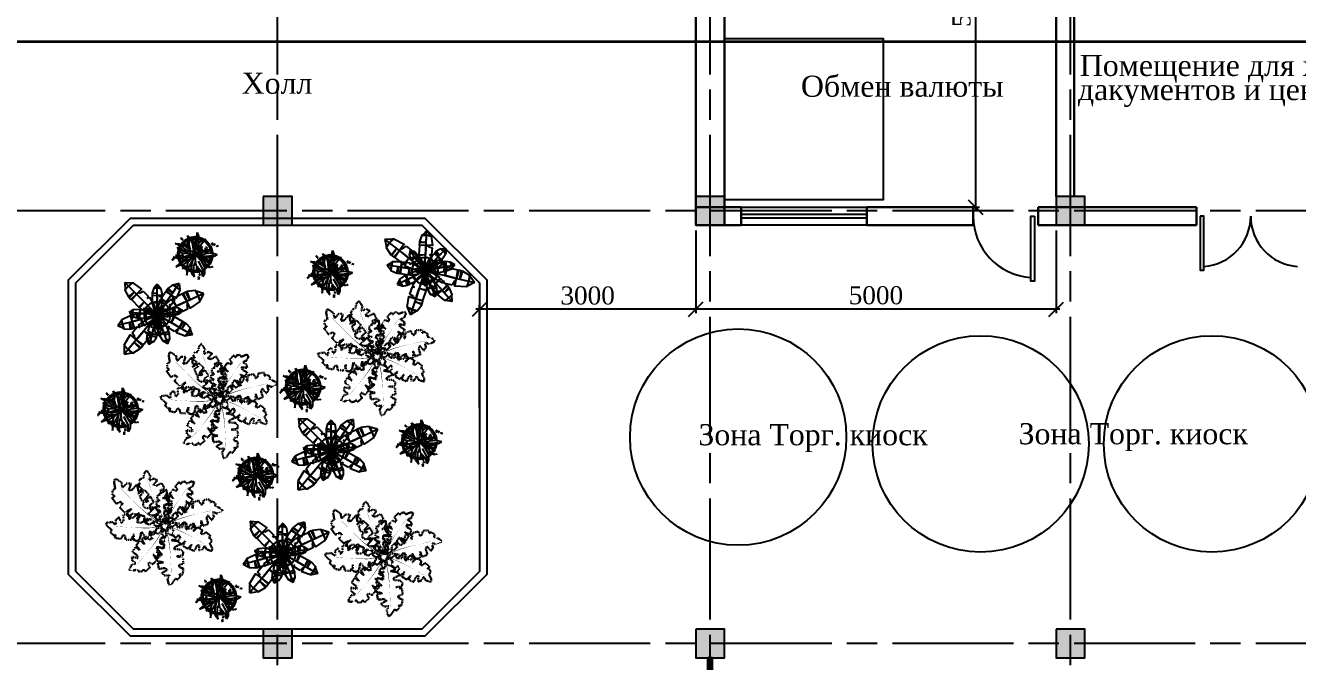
# Model space of a CAD drawing. Header units: inches. Extents: x 2870606 to 3671143, y -733551 to -473558.
# Drawn here: x 3179707 to 3197357, y -512673 to -503853 of the extents above; entities that cross this region are included whole.
import ezdxf

# ---------------------------------------------------------------- set-up
doc = ezdxf.new("R2010")
doc.units = ezdxf.units.IN
doc.header["$MEASUREMENT"] = 0
doc.linetypes.add('ACAD_ISO08W100', pattern=[36, 24, -3, 6, -3])
doc.linetypes.add('DOT2', pattern=[0.125, 0, -0.125])
for name, color, linetype in [('100_TREE', 64, 'Continuous'), ('A_Windows', 160, 'Continuous'), ('Trees', 92, 'Continuous'), ('ШРИФТ', 7, 'Continuous')]:
    doc.layers.add(name, color=color, linetype=linetype)
doc.layers.add('AGAC', color=94, linetype='Continuous', lineweight=30)
doc.layers.add('Cashpo', color=25, linetype='Continuous', lineweight=25)
doc.styles.add('GENERATED_STYLE_1', font='times.ttf')
doc.styles.add('J~stule', font='dutch.ttf')
doc.linetypes.add('FENCELINE1', pattern='A,0.25,-0.1,[133,ltypeshp.shx,S=0.1,R=0,X=-0.1,Y=0],-0.1,1', length=1.45)
doc.dimstyles.new('J~style', dxfattribs={"dimscale": 100, "dimtxt": 2.5, "dimasz": 2, "dimexe": 0.55, "dimexo": 0.725, "dimtad": 1, "dimdec": 0, "dimdsep": 46, "dimtxsty": 'J~stule', "dimblk": 'OBLIQUE', "dimcen": 2, "dimdle": 0.5, "dimadec": 0, "dimazin": 0, "dimtfac": 1, "dimtdec": 0, "dimtmove": 0, "dimatfit": 3, "dimfxl": 1, "dimarcsym": 0})

# ---------------------------------------------------------------- blocks, each defined once
blk = doc.blocks.new('AGAC 2')
at = {"linetype": 'DOT2'}
for points in [[(84, 28), (37, 41), (-24, -6), (-34, 56), (-85, 118), (-163, 119), (-245, 106), (-324, 185), (-217, 257), (-383, 231), (-430, 242), (-498, 285), (-363, 405), (-360, 470), (-543, 426), (-634, 474), (-644, 575), (-490, 637), (-673, 630), (-731, 781), (-624, 854), (-663, 906), (-772, 909), (-805, 1081), (-722, 1094), (-760, 1147), (-718, 1251), (-641, 1249), (-598, 1418), (-540, 1476), (-504, 1436), (-434, 1315), (-456, 1283), (-463, 1202), (-338, 1255), (-237, 1209), (-359, 1080), (-274, 1056), (-124, 1129), (-46, 985), (-187, 915), (-7, 932), (51, 784), (-100, 709), (64, 709), (79, 559), (-43, 532), (-76, 431), (63, 436), (88, 289), (-33, 225), (-26, 137), (34, 52)], [(-86, 52), (-141, 43), (-182, -34), (-221, 25), (-303, 65), (-384, 29), (-462, -23), (-582, 21), (-504, 146), (-664, 41), (-717, 30), (-808, 42), (-725, 230), (-754, 298), (-921, 167), (-1037, 173), (-1096, 272), (-966, 410), (-1152, 315), (-1283, 443), (-1207, 570), (-1271, 606), (-1386, 557), (-1501, 719), (-1421, 771), (-1486, 807), (-1491, 935), (-1411, 970), (-1446, 1165), (-1414, 1252), (-1358, 1227), (-1229, 1135), (-1236, 1092), (-1205, 1005), (-1101, 1119), (-975, 1119), (-1040, 928), (-941, 943), (-821, 1090), (-672, 978), (-784, 839), (-608, 942), (-477, 816), (-597, 668), (-429, 745), (-343, 597), (-456, 512), (-442, 393), (-301, 463), (-205, 323), (-300, 200), (-251, 112), (-149, 52)], [(46, -8), (32, 32), (-32, 52), (7, 90), (27, 158), (-11, 214), (-61, 266), (-44, 363), (61, 321), (-41, 428), (-56, 467), (-59, 537), (94, 500), (142, 531), (20, 639), (9, 728), (76, 786), (198, 706), (101, 835), (180, 951), (286, 911), (305, 964), (252, 1044), (359, 1154), (410, 1100), (428, 1154), (524, 1175), (561, 1120), (704, 1173), (774, 1160), (763, 1114), (711, 1004), (678, 1003), (616, 968), (717, 905), (733, 810), (580, 833), (605, 760), (732, 689), (668, 561), (547, 627), (649, 507), (572, 391), (443, 462), (525, 345), (424, 260), (344, 334), (256, 307), (329, 210), (236, 119), (129, 174), (69, 125), (38, 40)], [(-11, 9), (-34, 27), (-78, 17), (-68, 53), (-81, 99), (-123, 119), (-170, 132), (-194, 194), (-118, 207), (-215, 234), (-237, 251), (-263, 291), (-161, 323), (-143, 358), (-253, 379), (-291, 427), (-272, 484), (-172, 480), (-274, 521), (-268, 617), (-192, 631), (-200, 668), (-259, 697), (-234, 798), (-186, 785), (-194, 823), (-145, 869), (-104, 849), (-39, 930), (7, 947), (16, 917), (24, 834), (5, 822), (-19, 780), (62, 778), (105, 728), (7, 688), (47, 654), (147, 657), (154, 559), (60, 556), (162, 521), (157, 426), (57, 423), (145, 383), (116, 298), (44, 313), (1, 267), (78, 235), (55, 149), (-26, 144), (-44, 95), (-33, 34)], [(63, -61), (81, -17), (43, 49), (105, 51), (173, 93), (184, 169), (183, 252), (270, 320), (327, 205), (323, 372), (340, 416), (391, 477), (492, 329), (556, 318), (536, 503), (595, 587), (695, 584), (737, 424), (754, 605), (909, 643), (967, 528), (1024, 559), (1041, 666), (1214, 676), (1216, 593), (1273, 624), (1370, 568), (1358, 493), (1519, 428), (1568, 364), (1524, 334), (1396, 281), (1367, 306), (1289, 324), (1325, 194), (1266, 101), (1155, 238), (1120, 158), (1173, 0), (1021, -58), (970, 89), (964, -89), (811, -127), (756, 31), (736, -130), (586, -125), (575, -2), (480, 43), (467, -94), (319, -100), (272, 28), (184, 33), (93, -15)], [(-111, -13), (-141, -50), (-124, -124), (-184, -108), (-261, -128), (-294, -198), (-316, -277), (-420, -317), (-440, -190), (-486, -351), (-515, -389), (-582, -432), (-634, -261), (-692, -232), (-727, -415), (-808, -478), (-903, -446), (-896, -280), (-965, -449), (-1125, -440), (-1147, -313), (-1210, -326), (-1258, -424), (-1427, -383), (-1404, -302), (-1467, -315), (-1544, -234), (-1511, -165), (-1646, -56), (-1674, 19), (-1623, 35), (-1485, 48), (-1465, 16), (-1395, -24), (-1392, 111), (-1308, 183), (-1242, 19), (-1185, 86), (-1190, 252), (-1028, 264), (-1022, 107), (-964, 277), (-806, 268), (-800, 101), (-734, 249), (-592, 200), (-618, 79), (-540, 9), (-487, 136), (-344, 98), (-336, -38), (-254, -68), (-152, -49)], [(13, -121), (52, -102), (67, -35), (109, -72), (180, -85), (234, -41), (282, 15), (382, 7), (350, -104), (449, 9), (487, 29), (558, 38), (535, -121), (571, -167), (670, -32), (760, -13), (825, -75), (755, -207), (876, -97), (1002, -166), (971, -278), (1028, -292), (1104, -230), (1226, -329), (1176, -385), (1233, -399), (1263, -495), (1210, -538), (1278, -679), (1271, -751), (1224, -745), (1107, -702), (1103, -668), (1061, -608), (1007, -717), (911, -743), (920, -584), (848, -617), (788, -753), (651, -700), (707, -571), (595, -686), (470, -618), (529, -480), (418, -574), (322, -480), (390, -392), (354, -304), (262, -387), (160, -301), (206, -188), (151, -131), (61, -108)], [(-121, -91), (-110, -136), (-42, -165), (-89, -202), (-116, -273), (-81, -338), (-32, -400), (-60, -503), (-170, -448), (-71, -574), (-58, -617), (-62, -694), (-224, -638), (-280, -667), (-157, -797), (-154, -895), (-233, -951), (-358, -852), (-265, -1001), (-363, -1120), (-474, -1065), (-500, -1122), (-450, -1214), (-577, -1322), (-627, -1259), (-653, -1315), (-759, -1329), (-794, -1265), (-954, -1308), (-1029, -1287), (-1013, -1239), (-945, -1124), (-908, -1126), (-838, -1095), (-941, -1016), (-950, -911), (-785, -952), (-805, -870), (-936, -780), (-854, -647), (-729, -731), (-828, -591), (-732, -472), (-599, -562), (-676, -427), (-559, -344), (-479, -433), (-381, -413), (-450, -300), (-340, -210), (-229, -280), (-159, -234), (-117, -144)], [(-67, -149), (-26, -175), (45, -149), (36, -210), (66, -284), (139, -308), (220, -321), (272, -420), (148, -455), (314, -481), (354, -505), (406, -566), (242, -639), (220, -700), (406, -713), (477, -786), (457, -884), (292, -897), (468, -945), (477, -1105), (354, -1142), (374, -1203), (477, -1239), (457, -1412), (374, -1399), (395, -1460), (323, -1545), (251, -1521), (159, -1668), (87, -1705), (66, -1657), (36, -1521), (66, -1497), (97, -1423), (-37, -1436), (-119, -1362), (36, -1276), (-37, -1228), (-201, -1252), (-232, -1092), (-78, -1068), (-253, -1031), (-263, -873), (-98, -847), (-253, -799), (-222, -652), (-98, -663), (-37, -578), (-170, -541), (-150, -394), (-16, -370), (5, -284), (-26, -186)]]:
    blk.add_lwpolyline(points, close=True, dxfattribs=at)
for points in [[(-1287, 1010), (-1287, 1010), (-1383, 1170)], [(-527, 1236), (-527, 1236), (-546, 1399)], [(-454, 1049), (-461, 1047), (-527, 1236)], [(609, 1031), (609, 1031), (716, 1126)], [(-1124, 852), (-1130, 847), (-1287, 1010)], [(-966, 689), (-966, 689), (-1124, 852), (-1130, 847)], [(-387, 861), (-387, 861), (-454, 1049), (-461, 1047)], [(-281, 590), (-287, 587), (-387, 861)], [(-52, 695), (-56, 695), (-45, 814)], [(-45, 814), (-45, 814), (-15, 907)], [(267, 533), (263, 537), (409, 744)], [(409, 744), (409, 744), (511, 886), (506, 890)], [(511, 886), (506, 890), (609, 1031)], [(-728, 459), (-734, 454), (-966, 689)], [(-501, 264), (-507, 248), (-728, 459), (-734, 454)], [(-170, 350), (-181, 340), (-281, 590), (-287, 587)], [(-70, 246), (-78, 243), (-71, 403), (-75, 403)], [(-71, 403), (-75, 403), (-62, 576)], [(-62, 576), (-62, 576), (-52, 695), (-56, 695)], [(151, 334), (138, 337), (267, 533), (263, 537)], [(1137, 335), (1136, 342), (1331, 382)], [(1331, 382), (1331, 382), (1493, 380)], [(-260, 84), (-270, 75), (-501, 264), (-507, 248)], [(-43, 118), (-55, 114), (-170, 350), (-181, 340)], [(-58, 89), (-66, 89), (-70, 246), (-78, 243)], [(47, 128), (38, 134), (151, 334), (138, 337)], [(167, 52), (165, 64), (413, 147), (404, 159)], [(413, 147), (404, 159), (663, 225), (661, 231)], [(663, 225), (661, 231), (943, 294)], [(943, 294), (943, 294), (1137, 335), (1136, 342)], [(-1452, -67), (-1452, -67), (-1607, -17)], [(-1254, -79), (-1255, -86), (-1452, -67)], [(-1056, -96), (-1056, -96), (-1254, -79), (-1255, -86)], [(-767, -111), (-768, -118), (-1056, -96)], [(-506, -110), (-501, -124), (-767, -111), (-768, -118)], [(-243, -91), (-245, -103), (-506, -110), (-501, -124)], [(-136, -239), (-127, -247), (-269, -453), (-255, -457)], [(26, -271), (39, -271), (76, -529), (90, -523)], [(151, -108), (157, -99), (372, -194), (373, -181)], [(372, -194), (373, -181), (585, -294), (588, -289)], [(585, -294), (588, -289), (814, -419)], [(-416, -657), (-411, -661), (-591, -872)], [(-269, -453), (-255, -457), (-416, -657), (-411, -661)], [(76, -529), (90, -523), (109, -789), (116, -789)], [(814, -419), (814, -419), (968, -509), (971, -504)], [(968, -509), (971, -504), (1125, -595)], [(1125, -595), (1125, -595), (1231, -696)], [(-716, -1016), (-711, -1021), (-837, -1164)], [(-591, -872), (-591, -872), (-716, -1016), (-711, -1021)], [(109, -789), (116, -789), (128, -1078)], [(-837, -1164), (-837, -1164), (-963, -1256)], [(128, -1078), (128, -1078), (135, -1276), (142, -1276)], [(135, -1276), (142, -1276), (147, -1474)], [(147, -1474), (147, -1474), (116, -1634)]]:
    blk.add_solid(points, dxfattribs=at)
blk = doc.blocks.new('cvetok')
at = {"layer": 'Cashpo', "lineweight": 30, "ltscale": 0.1}
for centre, major_axis, start_param, end_param in [((94658, 171878), (170, -170), 2.755823, 2.987251), ((94658, 171878), (-158, -158), 4.327905, 4.569763), ((94658, 171878), (170, -170), 2.400873, 2.651128), ((94658, 171878), (-158, -158), 4.034231, 4.174743), ((94658, 171878), (-170, -170), 3.409984, 3.737026), ((94658, 171878), (-158, -158), 3.449429, 3.724418), ((94658, 171878), (170, -170), 3.717694, 3.950919), ((94658, 171878), (170, -170), 3.458664, 3.61719), ((94659, 171883), (158, -158), 3.767296, 4.146619), ((94658, 171878), (158, -158), 3.482746, 3.649771), ((94658, 171878), (170, -170), 3.024703, 3.316562), ((94658, 171878), (-158, -158), 4.624923, 4.873501), ((94658, 171878), (-158, -158), 3.03563, 3.35015), ((94658, 171878), (-170, -170), 3.019498, 3.341375), ((94658, 171878), (-158, -158), 2.449339, 2.938254), ((94658, 171878), (-170, -170), 2.966211, 2.998209), ((94658, 171878), (-170, -170), 2.892081, 2.958014), ((94658, 171878), (-170, -170), 2.431898, 2.830481), ((94658, 171878), (170, -170), 4.008914, 4.104644), ((94658, 171878), (170, -170), 4.142062, 4.429809), ((94658, 171878), (-158, -158), 5.746791, 5.985086), ((94658, 171878), (170, -170), 4.559068, 4.718123), ((94658, 171878), (-158, -158), 6.166573, 6.379453), ((94658, 171878), (158, -158), 0.066528, 0.61373), ((94658, 171878), (170, -170), 0.075749, 0.183167), ((94658, 171878), (170, -170), 0.291978, 0.654909), ((94658, 171878), (170, -170), 4.823255, 4.978325), ((94658, 171878), (170, -170), -1.220089, -1.010216), ((94658, 171878), (158, -158), -1.237744, -1.029908), ((94658, 171878), (170, -170), -0.886086, -0.617507), ((94658, 171878), (158, -158), -0.889995, -0.67916), ((94658, 171878), (158, -158), -0.609448, -0.475122), ((94658, 171878), (170, -170), -0.592307, -0.44413), ((94658, 171878), (-158, -158), 1.402226, 1.533974), ((94658, 171878), (-170, -170), 1.354065, 1.580489)]:
    blk.add_ellipse(centre, major_axis=major_axis, ratio=1, start_param=start_param, end_param=end_param, dxfattribs=at)
at = {"layer": 'Trees', "ltscale": 10}
for p, q in [((94457, 172108), (94461, 172102)), ((94463, 172105), (94457, 172108)), ((94461, 172102), (94457, 172100)), ((94457, 172100), (94461, 172100)), ((94461, 172100), (94459, 172096)), ((94459, 172096), (94468, 172097)), ((94464, 172108), (94463, 172105)), ((94465, 172105), (94464, 172108)), ((94469, 172107), (94465, 172105)), ((94468, 172098), (94469, 172107)), ((94471, 172095), (94474, 172089)), ((94476, 172092), (94471, 172095)), ((94474, 172089), (94471, 172087)), ((94471, 172087), (94475, 172087)), ((94475, 172087), (94473, 172083)), ((94473, 172083), (94481, 172084)), ((94478, 172095), (94476, 172092)), ((94479, 172091), (94478, 172095)), ((94483, 172094), (94479, 172091)), ((94482, 172085), (94483, 172094)), ((94512, 172076), (94515, 172083)), ((94515, 172083), (94516, 172074)), ((94564, 172082), (94542, 172010)), ((94577, 172068), (94551, 172140)), ((94551, 172140), (94596, 172088)), ((94551, 172140), (94605, 172093)), ((94562, 172008), (94564, 172082)), ((94596, 172088), (94615, 172039)), ((94615, 172089), (94597, 172096)), ((94597, 172096), (94610, 172081)), ((94610, 172081), (94601, 172073)), ((94618, 172098), (94615, 172089)), ((94621, 172089), (94618, 172098)), ((94631, 172099), (94621, 172089)), ((94642, 172108), (94630, 172104)), ((94630, 172104), (94648, 172088)), ((94634, 172073), (94631, 172099)), ((94635, 172116), (94642, 172108)), ((94646, 172113), (94635, 172116)), ((94652, 172132), (94646, 172113)), ((94656, 172114), (94652, 172132)), ((94652, 172089), (94666, 172100)), ((94665, 172116), (94656, 172114)), ((94657, 172074), (94683, 172148)), ((94660, 172108), (94665, 172116)), ((94668, 172106), (94660, 172108)), ((94676, 172024), (94688, 172110)), ((94683, 172148), (94684, 172183)), ((94684, 172183), (94704, 172132)), ((94688, 172110), (94692, 172145)), ((94704, 172132), (94702, 172039)), ((94723, 172055), (94778, 172087)), ((94804, 172093), (94773, 172057)), ((94778, 172087), (94804, 172093)), ((94380, 172032), (94437, 172027)), ((94422, 172010), (94380, 172032)), ((94414, 171978), (94424, 171926)), ((94435, 171942), (94414, 171978)), ((94454, 172008), (94422, 172022)), ((94499, 171928), (94422, 172010)), ((94424, 171926), (94485, 171896)), ((94529, 171912), (94435, 171942)), ((94437, 172027), (94503, 171997)), ((94515, 171950), (94454, 172008)), ((94497, 172023), (94509, 172021)), ((94506, 172016), (94497, 172023)), ((94573, 171888), (94499, 171928)), ((94502, 172012), (94506, 172016)), ((94508, 172012), (94502, 172012)), ((94503, 171997), (94575, 171953)), ((94504, 172074), (94510, 172074)), ((94511, 172065), (94504, 172074)), ((94505, 172005), (94508, 172012)), ((94520, 172010), (94505, 172005)), ((94508, 172078), (94512, 172076)), ((94510, 172074), (94508, 172078)), ((94509, 172021), (94510, 172027)), ((94510, 172057), (94515, 172048)), ((94516, 172057), (94510, 172057)), ((94510, 172027), (94513, 172021)), ((94522, 172069), (94512, 172064)), ((94513, 172021), (94518, 172026)), ((94515, 172062), (94516, 172057)), ((94518, 172059), (94515, 172062)), ((94602, 171906), (94515, 171950)), ((94516, 172074), (94521, 172075)), ((94521, 172075), (94517, 172072)), ((94517, 172072), (94522, 172069)), ((94517, 172047), (94528, 172051)), ((94524, 172065), (94518, 172059)), ((94518, 172026), (94521, 172012)), ((94518, 172006), (94530, 172004)), ((94527, 171999), (94518, 172006)), ((94523, 172057), (94524, 172065)), ((94527, 172056), (94523, 172057)), ((94523, 172054), (94527, 172056)), ((94528, 172051), (94523, 172054)), ((94523, 171995), (94527, 171999)), ((94528, 171995), (94523, 171995)), ((94526, 171988), (94528, 171995)), ((94540, 171994), (94526, 171988)), ((94530, 172004), (94531, 172010)), ((94531, 172010), (94534, 172004)), ((94534, 172004), (94539, 172009)), ((94539, 172009), (94542, 171995)), ((94542, 172010), (94545, 171977)), ((94587, 171956), (94562, 172008)), ((94573, 172006), (94577, 172068)), ((94590, 171947), (94573, 172006)), ((94575, 171953), (94661, 171873)), ((94601, 172073), (94613, 172075)), ((94613, 172075), (94609, 172062)), ((94609, 172062), (94632, 172069)), ((94615, 172039), (94627, 171950)), ((94619, 172065), (94633, 172033)), ((94627, 171950), (94628, 171913)), ((94633, 172033), (94656, 171910)), ((94644, 171992), (94657, 172074)), ((94661, 171873), (94644, 171992)), ((94683, 171915), (94661, 171873)), ((94670, 171868), (94750, 171932)), ((94672, 171939), (94676, 172024)), ((94696, 171961), (94683, 171915)), ((94723, 171991), (94688, 171932)), ((94695, 171947), (94707, 171953)), ((94702, 172039), (94696, 171961)), ((94722, 171939), (94698, 171887)), ((94699, 172022), (94723, 172055)), ((94707, 171953), (94761, 171989)), ((94761, 171989), (94722, 171939)), ((94773, 172057), (94723, 171991)), ((94723, 171890), (94767, 171915)), ((94731, 171945), (94729, 171919)), ((94729, 171919), (94740, 171927)), ((94758, 171951), (94733, 171949)), ((94740, 171927), (94740, 171924)), ((94750, 171932), (94871, 171947)), ((94751, 171940), (94758, 171951)), ((94763, 171939), (94751, 171940)), ((94753, 171933), (94763, 171939)), ((94754, 171931), (94753, 171933)), ((94767, 171915), (94834, 171931)), ((94797, 171971), (94794, 171945)), ((94794, 171945), (94805, 171952)), ((94871, 171947), (94798, 171890)), ((94823, 171977), (94799, 171974)), ((94805, 171952), (94807, 171943)), ((94807, 171943), (94812, 171951)), ((94812, 171951), (94828, 171941)), ((94817, 171965), (94823, 171977)), ((94828, 171964), (94817, 171965)), ((94818, 171959), (94828, 171964)), ((94828, 171941), (94818, 171959)), ((94828, 172019), (94839, 172017)), ((94838, 172001), (94828, 172019)), ((94837, 172024), (94843, 172020)), ((94839, 172017), (94837, 172024)), ((94858, 172005), (94840, 171999)), ((94843, 172020), (94851, 172031)), ((94851, 172031), (94850, 172016)), ((94850, 172016), (94858, 172015)), ((94858, 172015), (94850, 172011)), ((94850, 172011), (94858, 172005)), ((94872, 172004), (94859, 171998)), ((94859, 171996), (94862, 171981)), ((94862, 171981), (94867, 171987)), ((94867, 171987), (94870, 171983)), ((94870, 171983), (94871, 171988)), ((94871, 171996), (94872, 172004)), ((94877, 171998), (94871, 171996)), ((94871, 171988), (94881, 171985)), ((94873, 171993), (94877, 171998)), ((94881, 171985), (94873, 171993)), ((94887, 172032), (94889, 172018)), ((94894, 172029), (94887, 172032)), ((94891, 172017), (94906, 172016)), ((94894, 172035), (94894, 172029)), ((94897, 172030), (94894, 172035)), ((94907, 172036), (94897, 172030)), ((94901, 172022), (94907, 172024)), ((94906, 172016), (94901, 172022)), ((94902, 172026), (94907, 172036)), ((94907, 172024), (94902, 172026)), ((94910, 172023), (94918, 172020)), ((94915, 172008), (94910, 172023)), ((94917, 172025), (94921, 172021)), ((94918, 172020), (94917, 172025)), ((94931, 172008), (94917, 172007)), ((94921, 172021), (94929, 172029)), ((94929, 172029), (94926, 172018)), ((94926, 172018), (94932, 172016)), ((94932, 172016), (94926, 172014)), ((94926, 172014), (94931, 172008)), ((94958, 171997), (94968, 172005)), ((94963, 171986), (94958, 171996)), ((94966, 171991), (94963, 171986)), ((94969, 171987), (94966, 171991)), ((94968, 172005), (94968, 171999)), ((94968, 171999), (94972, 172000)), ((94978, 171993), (94969, 171992)), ((94969, 171992), (94969, 171987)), ((94972, 172000), (94970, 171996)), ((94970, 171996), (94978, 171993)), ((94340, 171806), (94336, 171800)), ((94336, 171800), (94342, 171803)), ((94340, 171808), (94337, 171807)), ((94337, 171807), (94340, 171806)), ((94338, 171812), (94340, 171808)), ((94347, 171811), (94338, 171812)), ((94342, 171803), (94344, 171800)), ((94344, 171800), (94345, 171804)), ((94345, 171804), (94349, 171801)), ((94349, 171801), (94348, 171810)), ((94354, 171818), (94350, 171813)), ((94350, 171813), (94356, 171816)), ((94351, 171820), (94354, 171818)), ((94354, 171820), (94351, 171820)), ((94352, 171825), (94354, 171820)), ((94361, 171823), (94352, 171825)), ((94354, 171844), (94360, 171837)), ((94362, 171842), (94354, 171844)), ((94356, 171816), (94358, 171812)), ((94360, 171837), (94357, 171834)), ((94357, 171834), (94362, 171835)), ((94358, 171812), (94359, 171816)), ((94359, 171816), (94363, 171814)), ((94362, 171835), (94361, 171829)), ((94361, 171829), (94370, 171834)), ((94363, 171846), (94362, 171842)), ((94363, 171814), (94362, 171823)), ((94365, 171842), (94363, 171846)), ((94368, 171847), (94365, 171842)), ((94371, 171835), (94368, 171847)), ((94372, 171838), (94475, 171816)), ((94478, 171833), (94372, 171838)), ((94384, 171864), (94390, 171858)), ((94392, 171862), (94384, 171864)), ((94390, 171858), (94387, 171854)), ((94387, 171854), (94392, 171855)), ((94482, 171792), (94388, 171709)), ((94388, 171709), (94451, 171734)), ((94392, 171855), (94391, 171850)), ((94391, 171850), (94400, 171854)), ((94393, 171866), (94392, 171862)), ((94395, 171862), (94393, 171866)), ((94398, 171867), (94395, 171862)), ((94401, 171856), (94398, 171867)), ((94400, 171844), (94405, 171845)), ((94405, 171842), (94400, 171844)), ((94401, 171850), (94412, 171851)), ((94405, 171845), (94401, 171850)), ((94402, 171834), (94405, 171842)), ((94408, 171840), (94402, 171834)), ((94403, 171876), (94411, 171867)), ((94414, 171872), (94403, 171876)), ((94411, 171867), (94405, 171863)), ((94405, 171863), (94412, 171863)), ((94411, 171837), (94408, 171840)), ((94412, 171863), (94410, 171856)), ((94410, 171856), (94424, 171860)), ((94417, 171839), (94411, 171841)), ((94411, 171841), (94411, 171837)), ((94413, 171850), (94417, 171839)), ((94416, 171877), (94414, 171872)), ((94418, 171872), (94416, 171877)), ((94423, 171877), (94418, 171872)), ((94425, 171862), (94423, 171877)), ((94495, 171779), (94440, 171740)), ((94451, 171734), (94504, 171743)), ((94469, 171849), (94465, 171867)), ((94467, 171869), (94485, 171878)), ((94476, 171856), (94469, 171849)), ((94475, 171816), (94580, 171813)), ((94479, 171848), (94476, 171856)), ((94570, 171863), (94478, 171833)), ((94481, 171856), (94479, 171848)), ((94496, 171854), (94481, 171856)), ((94485, 171878), (94482, 171868)), ((94482, 171868), (94490, 171869)), ((94552, 171813), (94482, 171792)), ((94485, 171896), (94569, 171890)), ((94490, 171869), (94485, 171863)), ((94485, 171863), (94496, 171854)), ((94562, 171800), (94495, 171779)), ((94504, 171743), (94590, 171802)), ((94586, 171843), (94512, 171831)), ((94557, 171768), (94538, 171691)), ((94612, 171825), (94557, 171768)), ((94562, 171685), (94607, 171767)), ((94661, 171873), (94570, 171863)), ((94661, 171873), (94573, 171888)), ((94580, 171813), (94638, 171839)), ((94638, 171858), (94586, 171843)), ((94625, 171805), (94602, 171712)), ((94607, 171767), (94661, 171873)), ((94638, 171839), (94661, 171873)), ((94639, 171721), (94664, 171783)), ((94662, 171803), (94661, 171873)), ((94661, 171873), (94739, 171873)), ((94661, 171873), (94734, 171795)), ((94672, 171726), (94662, 171803)), ((94750, 171811), (94697, 171846)), ((94698, 171846), (94788, 171798)), ((94762, 171674), (94701, 171786)), ((94713, 171865), (94786, 171857)), ((94734, 171795), (94787, 171704)), ((94739, 171873), (94802, 171891)), ((94810, 171742), (94750, 171811)), ((94793, 171813), (94755, 171836)), ((94758, 171755), (94804, 171716)), ((94786, 171857), (94857, 171860)), ((94788, 171798), (94850, 171793)), ((94789, 171779), (94793, 171794)), ((94802, 171770), (94789, 171777)), ((94850, 171793), (94793, 171813)), ((94793, 171794), (94798, 171787)), ((94798, 171787), (94801, 171792)), ((94801, 171792), (94802, 171786)), ((94801, 171778), (94802, 171770)), ((94808, 171775), (94801, 171778)), ((94802, 171891), (94886, 171899)), ((94802, 171786), (94813, 171788)), ((94813, 171788), (94804, 171781)), ((94804, 171781), (94808, 171775)), ((94872, 171700), (94810, 171742)), ((94824, 171778), (94829, 171793)), ((94838, 171769), (94825, 171776)), ((94829, 171793), (94833, 171786)), ((94833, 171786), (94837, 171791)), ((94837, 171791), (94837, 171786)), ((94837, 171786), (94848, 171787)), ((94837, 171777), (94838, 171769)), ((94843, 171775), (94837, 171777)), ((94848, 171787), (94839, 171780)), ((94839, 171780), (94843, 171775)), ((94851, 171755), (94846, 171744)), ((94846, 171744), (94852, 171746)), ((94852, 171746), (94851, 171741)), ((94851, 171741), (94855, 171744)), ((94863, 171753), (94853, 171756)), ((94855, 171744), (94860, 171737)), ((94857, 171860), (94918, 171874)), ((94858, 171746), (94863, 171747)), ((94860, 171737), (94858, 171746)), ((94859, 171749), (94863, 171753)), ((94863, 171747), (94859, 171749)), ((94868, 171769), (94862, 171760)), ((94862, 171758), (94870, 171750)), ((94870, 171763), (94868, 171769)), ((94874, 171767), (94870, 171763)), ((94870, 171750), (94871, 171756)), ((94871, 171756), (94875, 171754)), ((94873, 171762), (94874, 171767)), ((94881, 171760), (94873, 171762)), ((94873, 171758), (94881, 171760)), ((94875, 171754), (94873, 171758)), ((94886, 171899), (94964, 171879)), ((94499, 171709), (94479, 171705)), ((94479, 171705), (94487, 171699)), ((94487, 171699), (94480, 171695)), ((94480, 171695), (94487, 171694)), ((94487, 171694), (94483, 171680)), ((94483, 171680), (94494, 171690)), ((94494, 171690), (94500, 171684)), ((94498, 171693), (94508, 171690)), ((94500, 171684), (94498, 171693)), ((94508, 171690), (94501, 171708)), ((94519, 171714), (94513, 171695)), ((94513, 171695), (94522, 171699)), ((94540, 171714), (94521, 171716)), ((94522, 171699), (94522, 171691)), ((94522, 171691), (94527, 171697)), ((94527, 171697), (94537, 171687)), ((94533, 171706), (94540, 171714)), ((94542, 171704), (94533, 171706)), ((94533, 171701), (94542, 171704)), ((94537, 171687), (94533, 171701)), ((94538, 171691), (94543, 171590)), ((94543, 171590), (94562, 171685)), ((94602, 171712), (94606, 171617)), ((94606, 171617), (94649, 171568)), ((94633, 171628), (94639, 171721)), ((94649, 171568), (94633, 171628)), ((94670, 171698), (94679, 171681)), ((94680, 171696), (94670, 171698)), ((94746, 171644), (94672, 171726)), ((94685, 171679), (94676, 171663)), ((94677, 171660), (94692, 171647)), ((94678, 171705), (94680, 171696)), ((94684, 171700), (94678, 171705)), ((94682, 171680), (94701, 171686)), ((94694, 171711), (94684, 171700)), ((94689, 171670), (94685, 171679)), ((94695, 171677), (94689, 171670)), ((94692, 171697), (94694, 171711)), ((94699, 171696), (94692, 171697)), ((94692, 171647), (94692, 171657)), ((94692, 171657), (94699, 171654)), ((94699, 171625), (94692, 171638)), ((94693, 171692), (94699, 171696)), ((94701, 171686), (94693, 171692)), ((94693, 171640), (94706, 171650)), ((94694, 171668), (94695, 171677)), ((94709, 171666), (94694, 171668)), ((94696, 171661), (94709, 171666)), ((94699, 171654), (94696, 171661)), ((94703, 171632), (94699, 171625)), ((94699, 171562), (94706, 171567)), ((94703, 171561), (94699, 171562)), ((94701, 171558), (94703, 171561)), ((94705, 171559), (94701, 171558)), ((94707, 171626), (94703, 171632)), ((94706, 171650), (94705, 171642)), ((94705, 171642), (94711, 171644)), ((94707, 171552), (94705, 171559)), ((94718, 171634), (94706, 171633)), ((94706, 171633), (94707, 171626)), ((94707, 171567), (94714, 171561)), ((94708, 171558), (94707, 171552)), ((94711, 171644), (94708, 171639)), ((94708, 171639), (94718, 171634)), ((94711, 171557), (94708, 171558)), ((94714, 171561), (94710, 171560)), ((94710, 171560), (94711, 171557)), ((94724, 171607), (94713, 171604)), ((94713, 171602), (94714, 171590)), ((94714, 171590), (94718, 171595)), ((94718, 171595), (94720, 171591)), ((94720, 171591), (94721, 171595)), ((94721, 171595), (94729, 171592)), ((94722, 171602), (94724, 171607)), ((94727, 171602), (94722, 171602)), ((94723, 171599), (94727, 171602)), ((94729, 171592), (94723, 171599)), ((94762, 171570), (94746, 171644)), ((94765, 171594), (94762, 171674)), ((94787, 171620), (94762, 171570)), ((94787, 171704), (94787, 171620)), ((94804, 171716), (94872, 171700)), ((94885, 171702), (94887, 171711)), ((94889, 171704), (94885, 171702)), ((94889, 171711), (94898, 171710)), ((94889, 171700), (94889, 171704)), ((94892, 171703), (94889, 171700)), ((94897, 171698), (94892, 171703)), ((94898, 171710), (94895, 171707)), ((94895, 171707), (94898, 171706)), ((94898, 171706), (94895, 171705)), ((94895, 171705), (94897, 171698)), ((94699, 171543), (94706, 171549)), ((94704, 171542), (94699, 171543)), ((94701, 171539), (94704, 171542)), ((94705, 171540), (94701, 171539)), ((94707, 171533), (94705, 171540)), ((94707, 171548), (94714, 171542)), ((94708, 171539), (94707, 171533)), ((94712, 171538), (94708, 171539)), ((94714, 171542), (94710, 171541)), ((94710, 171541), (94712, 171538))]:
    blk.add_line(p, q, dxfattribs=at)
at = {"layer": 'Trees', "linetype": 'ByBlock'}
blk.add_ellipse((94658, 171878), major_axis=(170, -170), ratio=1, start_param=2.298631, end_param=2.368794, dxfattribs=at)
at = {"layer": 'Trees', "ltscale": 10}
for centre, major_axis, ratio, start_param, end_param in [((94808, 172099), (274, 0), 0.978732, 4.181898, 5.319375), ((94658, 171878), (170, -170), 1, 0.214693, 0.250114)]:
    blk.add_ellipse(centre, major_axis=major_axis, ratio=ratio, start_param=start_param, end_param=end_param, dxfattribs=at)
blk = doc.blocks.new('3DLF-P1')
at = {"color": 76}
blk.add_line((-0.98, 0, 0.17), (0, 0, 0.17), dxfattribs=at)
for points in [[(-19.36, 0, -5.26), (-17.06, 1.97, -1.97), (-17.11, 0, -1.36), (-19.36, 0, -5.26)], [(-17.11, 0, -1.36), (-17.01, 2.24, -1.53), (-13.94, 3.24, 0.14), (-13.65, 0, 0.64)], [(-13.65, 0, 0.64), (-13.51, 3.24, 0.39), (-12.42, 3.24, 1.02), (-12.35, 0, 1.39)], [(-12.35, 0, 1.39), (-12.1, 3.14, 2.23), (-7.85, 3.14, 2.23), (-7.85, 0, 1.39)], [(-19.36, 0, -5.26), (-17.06, -1.97, -1.97), (-17.11, 0, -1.36), (-19.36, 0, -5.26)], [(-17.11, 0, -1.36), (-16.8, -2.24, -1.41), (-12.43, -2.99, 1.04), (-12.35, 0, 1.39)]]:
    blk.add_3dface(points, dxfattribs=at)
for points, invisible_edges in [([(-12.35, 0, 1.39), (-12.1, -1.21, 1.71), (-11.85, -1.21, 1.71), (-11.85, 0, 1.39)], 4), ([(-11.85, 0, 1.39), (-11.85, -1.21, 1.71), (-11.35, -2.9, 2.16), (-11.35, 0, 1.39)], 5), ([(-11.35, 0, 1.39), (-7.85, 0, 1.39), (-7.85, -1.93, 1.9)], 10), ([(-11.35, 0, 1.39), (-11.35, -2.9, 2.16), (-8.1, -2.9, 2.16), (-7.85, -1.93, 1.9)], 9), ([(-7.88, 0, 1.39), (-7.29, 3.2, 1.86), (-3.87, 2.22, 1.08), (-3.94, 0, 0.69)], 4), ([(-7.88, 0, 1.39), (-3.88, -1.97, 1.04), (-1.22, -0.49, 0.3), (-0.98, 0, 0.17)], 1), ([(-7.88, 0, 1.39), (-7.82, -1.97, 1.73), (-7.54, -2.95, 1.86), (-3.88, -1.97, 1.04)], 9), ([(-3.94, 0, 0.69), (-3.87, 2.22, 1.08), (-1.21, 0.74, 0.35)], 9), ([(-3.94, 0, 0.69), (-1.21, 0.74, 0.35), (-0.98, 0, 0.17)], 1)]:
    blk.add_3dface(points, dxfattribs=dict(at, invisible_edges=invisible_edges))
blk = doc.blocks.new('PLANT1')
at = {"const_width": 0.00635}
blk.add_lwpolyline([(-0.13, 0, 1), (0.13, 0, 1)], format="xyb", close=True, dxfattribs=at)
for centre, radius in [((0, 0), 0.127), ((0, 0, 0.203), 0.00635)]:
    blk.add_circle(centre, radius)
for p, xscale, yscale, zscale, rotation in [((0, 0, 0.406), 0.02286, 0.02286, 0.02286, 250), ((0, 0, 0.616), 0.01524, 0.01524, 0.01524, 295.1447856306789), ((0, 0, 0.559), 0.01905, 0.01905, 0.01905, 329.9999999999999), ((0, 0, 0.356), 0.01905, 0.01905, 0.01905, 329.9999999999999), ((0, 0, 0.591), 0.01397, 0.01397, 0.01397, 210), ((0, 0, 0.66), 0.007619999999999999, 0.007619999999999999, 0.007619999999999999, 230.1944289077348), ((0, 0, 0.527), 0.02032, 0.02032, 0.02032, 190), ((0, 0.006, 0.459), 0.02032, 0.02032, 0.02032, 55), ((0, 0, 0.635), 0.0127, 0.0127, 0.0127, 15), ((0, 0, 0.591), 0.01524, 0.01524, 0.01524, 95), ((0, 0, 0.406), 0.01524, 0.01524, 0.01524, 130.2363583092738), ((0, 0, 0.356), 0.0254, 0.0254, 0.0254, 155), ((0, 0, 0.508), 0.01016, 0.01016, 0.01016, 113.1985905136482)]:
    blk.add_blockref('3DLF-P1', p, dxfattribs=dict(xscale=xscale, yscale=yscale, zscale=zscale, rotation=rotation))
at = {"xscale": 0.0254, "yscale": 0.0254, "zscale": 0.0254}
blk.add_blockref('3DLF-P1', (0, 0, 0.305), dxfattribs=at)
at = {"color": 84, "extrusion": (0.721942, -0.193444, 0.664364), "xscale": 0.00635, "yscale": 0.00635, "zscale": 0.00635, "rotation": 257.2160735877907}
blk.add_blockref('3DLF-P1', (0, 0.494, 0.439), dxfattribs=at)
at = {"color": 84, "extrusion": (-0.657265, 0.176114, 0.732793), "xscale": 0.00635, "yscale": 0.00635, "zscale": 0.00635, "rotation": 254.1723377001319}
blk.add_blockref('3DLF-P1', (0.003, 0.45, 0.484), dxfattribs=at)
blk = doc.blocks.new('_Oblique')
at = {"color": 0, "linetype": 'ByBlock', "lineweight": -2}
blk.add_line((-0.5, -0.5), (0.5, 0.5), dxfattribs=at)
blk = doc.blocks.new('*D325')
at = {"color": 0, "lineweight": -2, "transparency": 16777216}
for p, q in [((3192636, -500623), (3192943, -500623)), ((3192888, -500573), (3192888, -506423)), ((3189871, -506373), (3192943, -506373))]:
    blk.add_line(p, q, dxfattribs=at)
at = {"layer": 'Defpoints', "color": 0, "lineweight": 35, "transparency": 16777216}
for p in [(3192564, -500623), (3189798, -506373), (3192888, -506373)]:
    blk.add_point(p, dxfattribs=at)
at = {"color": 0, "lineweight": -2, "transparency": 16777216, "xscale": 200, "yscale": 200, "zscale": 200}
for p, rotation in [((3192888, -500623), 90), ((3192888, -506373), 270)]:
    blk.add_blockref('_Oblique', p, dxfattribs=dict(at, rotation=rotation))
at = {"color": 0, "transparency": 16777216, "insert": (3192696, -503498), "char_height": 250, "attachment_point": 5, "rotation": 90, "style": 'J~stule'}
blk.add_mtext('5750', dxfattribs=at)
blk = doc.blocks.new('*D335')
at = {"color": 0, "lineweight": -2, "transparency": 16777216}
for p, q in [((3189007, -506696), (3189007, -507844)), ((3194007, -506696), (3194007, -507844)), ((3194057, -507789), (3188957, -507789))]:
    blk.add_line(p, q, dxfattribs=at)
at = {"layer": 'Defpoints', "color": 0, "lineweight": 35, "transparency": 16777216}
for p in [(3189007, -506623), (3194007, -506623), (3189007, -507789)]:
    blk.add_point(p, dxfattribs=at)
at = {"color": 0, "lineweight": -2, "transparency": 16777216, "xscale": 200, "yscale": 200, "zscale": 200, "rotation": 180}
blk.add_blockref('_Oblique', (3189007, -507789), dxfattribs=at)
at = {"color": 0, "lineweight": -2, "transparency": 16777216, "xscale": 200, "yscale": 200, "zscale": 200}
blk.add_blockref('_Oblique', (3194007, -507789), dxfattribs=at)
at = {"color": 0, "transparency": 16777216, "insert": (3191507, -507596), "char_height": 250, "attachment_point": 5, "style": 'J~stule'}
blk.add_mtext('5000', dxfattribs=at)
blk = doc.blocks.new('*D336')
at = {"color": 0, "lineweight": -2, "transparency": 16777216}
for p, q in [((3189007, -506696), (3189007, -507844)), ((3186007, -509151), (3186007, -507734)), ((3189057, -507789), (3185957, -507789))]:
    blk.add_line(p, q, dxfattribs=at)
at = {"layer": 'Defpoints', "color": 0, "lineweight": 35, "transparency": 16777216}
for p in [(3189007, -506623), (3186007, -507789), (3186007, -509223)]:
    blk.add_point(p, dxfattribs=at)
at = {"color": 0, "lineweight": -2, "transparency": 16777216, "xscale": 200, "yscale": 200, "zscale": 200, "rotation": 180}
blk.add_blockref('_Oblique', (3186007, -507789), dxfattribs=at)
at = {"color": 0, "lineweight": -2, "transparency": 16777216, "xscale": 200, "yscale": 200, "zscale": 200}
blk.add_blockref('_Oblique', (3189007, -507789), dxfattribs=at)
at = {"color": 0, "transparency": 16777216, "insert": (3187507, -507599), "char_height": 250, "attachment_point": 5, "style": 'J~stule'}
blk.add_mtext('3000', dxfattribs=at)
blk = doc.blocks.new('*U55')
at = {"color": 7, "lineweight": 30}
for points in [[(0, 60), (60, 60), (60, 0), (0, 0)], [(5600, 60), (5540, 60), (5540, 0), (5600, 0)]]:
    blk.add_lwpolyline(points, close=True, dxfattribs=at)
at = {"color": 4, "lineweight": 25}
for points in [[(60, 60), (5540, 60), (5540, 0), (60, 0)], [(60, 35), (5540, 35), (5540, 25), (60, 25)]]:
    blk.add_lwpolyline(points, close=True, dxfattribs=at)

msp = doc.modelspace()

# ---------------------------------------------------------------- hatches: boundary and pattern name
h = msp.add_hatch(color=256)
h.dxf.hatch_style = 1
h.paths.add_polyline_path([(3183406.57, -506623.13), (3183406.57, -506223.13), (3183006.57, -506223.13), (3183006.57, -506623.13)])
h = msp.add_hatch(color=256)
h.dxf.hatch_style = 1
h.paths.add_polyline_path([(3189406.57, -506623.13), (3189406.57, -506223.13), (3189006.57, -506223.13), (3189006.57, -506623.13)])
h = msp.add_hatch(color=256)
h.dxf.hatch_style = 1
h.paths.add_polyline_path([(3194406.57, -506623.13), (3194406.57, -506223.13), (3194006.57, -506223.13), (3194006.57, -506623.13)])
h = msp.add_hatch(color=256)
h.dxf.hatch_style = 1
h.paths.add_polyline_path([(3183406.57, -512623.13), (3183406.57, -512223.13), (3183006.57, -512223.13), (3183006.57, -512623.13)])
h = msp.add_hatch(color=256)
h.dxf.hatch_style = 1
h.paths.add_polyline_path([(3189406.57, -512623.13), (3189406.57, -512223.13), (3189006.57, -512223.13), (3189006.57, -512623.13)])
h = msp.add_hatch(color=256)
h.dxf.hatch_style = 1
h.paths.add_polyline_path([(3194406.57, -512623.13), (3194406.57, -512223.13), (3194006.57, -512223.13), (3194006.57, -512623.13)])

# ---------------------------------------------------------------- linework, layer by layer
at = {"color": 252, "linetype": 'ACAD_ISO08W100', "ltscale": 70}
for p, q in [((3183206.57, -524692.02), (3183206.57, -496403.85)), ((3189206.57, -524692.02), (3189206.57, -496403.85)), ((3194206.57, -524692.02), (3194206.57, -496403.85)), ((3216095.49, -506423.13), (3150201.8, -506423.13)), ((3216095.49, -512423.13), (3150201.8, -512423.13))]:
    msp.add_line(p, q, dxfattribs=at)
at = {"lineweight": 30}
for p, q in [((3194006.57, -500623.13), (3194006.57, -506223.13)), ((3194256.57, -500623.13), (3194256.57, -506223.13)), ((3189635.83, -506373.13), (3189635.83, -506623.13)), ((3191381.09, -506373.13), (3191381.09, -506623.13)), ((3192856.57, -506373.13), (3192856.57, -506623.13)), ((3193756.57, -506373.13), (3193756.57, -506623.13)), ((3195956.57, -506373.13), (3195956.57, -506623.13)), ((3189006.57, -506623.13), (3189406.57, -506623.13))]:
    msp.add_line(p, q, dxfattribs=at)
at = {"color": 1, "lineweight": 35}
msp.add_line((3147957.41, -504076.79), (3217760.76, -504076.79), dxfattribs=at)
for p, q in [((3189635.83, -506373.13), (3190835.83, -506373.13)), ((3191381.09, -506473.13), (3189635.83, -506473.13)), ((3191381.09, -506523.13), (3189635.83, -506523.13)), ((3191381.09, -506623.13), (3189635.83, -506623.13))]:
    msp.add_line(p, q)
at = {"lineweight": 30}
for points in [[(3188006.57, -498223.13), (3189406.57, -498223.13), (3189406.57, -506623.13)], [(3188006.57, -498623.13), (3189006.57, -498623.13), (3189006.57, -506623.13)], [(3189635.83, -506373.13), (3189006.57, -506373.13), (3189006.57, -506623.13)], [(3192856.57, -506373.13), (3191381.09, -506373.13)], [(3195956.57, -506373.13), (3193756.57, -506373.13)], [(3193756.57, -506623.13), (3193756.57, -506373.13)], [(3189635.83, -506623.13), (3189406.57, -506623.13), (3189406.57, -506623.13)], [(3192856.57, -506623.13), (3191381.09, -506623.13)], [(3195956.57, -506623.13), (3193756.57, -506623.13)]]:
    msp.add_lwpolyline(points, dxfattribs=at)
at = {"color": 1}
msp.add_lwpolyline([(3189406.57, -506273.13), (3189406.57, -504033.55), (3191606.99, -504033.55), (3191606.99, -506273.13)], close=True, dxfattribs=at)
for points in [[(3183006.57, -506223.13), (3183006.57, -506623.13), (3183406.57, -506623.13), (3183406.57, -506223.13)], [(3189006.57, -506223.13), (3189006.57, -506623.13), (3189406.57, -506623.13), (3189406.57, -506223.13)], [(3194006.57, -506223.13), (3194006.57, -506623.13), (3194406.57, -506623.13), (3194406.57, -506223.13)], [(3193706.57, -506498.13), (3193706.57, -507398.13), (3193656.57, -507398.13), (3193656.57, -506498.13)], [(3196006.57, -506498.13), (3196006.57, -507248.13), (3196056.57, -507248.13), (3196056.57, -506498.13)], [(3180406.57, -507423.13), (3181206.57, -506623.13), (3185206.57, -506623.13), (3186006.57, -507423.13), (3186006.57, -511423.13), (3185206.57, -512223.13), (3181206.57, -512223.13), (3180406.57, -511423.13)], [(3183006.57, -512223.13), (3183006.57, -512623.13), (3183406.57, -512623.13), (3183406.57, -512223.13)], [(3189006.57, -512223.13), (3189006.57, -512623.13), (3189406.57, -512623.13), (3189406.57, -512223.13)], [(3194006.57, -512223.13), (3194006.57, -512623.13), (3194406.57, -512623.13), (3194406.57, -512223.13)]]:
    msp.add_lwpolyline(points, close=True)
at = {"linetype": 'FENCELINE1', "ltscale": 200}
msp.add_lwpolyline([(3186106.57, -507381.71), (3186106.57, -511464.55), (3185247.99, -512323.13), (3181165.15, -512323.13), (3180306.57, -511464.55), (3180306.57, -507381.71), (3181165.15, -506523.13), (3185247.99, -506523.13), (3186106.57, -507381.71)], dxfattribs=at)
for centre in [(3189596.22, -509560.87), (3192959.17, -509655.88), (3196168.31, -509655.88)]:
    msp.add_circle(centre, 1500)
for centre, radius, start, end in [((3193706.57, -506498.13), 850, 180, 266.627713), ((3196006.57, -506498.13), 700, 274.096044, 0), ((3197406.57, -506498.13), 700, 180, 265.903956)]:
    msp.add_arc(centre, radius, start, end)

# ---------------------------------------------------------------- block references
for p in [(3087405.03, -678907.27), (3089281.91, -679157.35), (3088902.11, -680745.43), (3086371.78, -681059.24), (3090514.42, -681503.14), (3088245.14, -681966.35), (3087733.35, -683655.11)]:
    msp.add_blockref('cvetok', p)
at = {"layer": '100_TREE', "xscale": -1440.000000000028, "yscale": 1440, "zscale": 1440}
for p, rotation in [((3185249.61, -507255.98, -1045.08), 141.6615143715748), ((3181535.94, -507867.14, -926.65), 24.99999999999935), ((3183948.19, -509751.6, -1045.08), 24.99999999999935), ((3183275.06, -511177.75, -1045.08), 24.99999999999935)]:
    msp.add_blockref('PLANT1', p, dxfattribs=dict(at, rotation=rotation))
at = {"layer": 'A_Windows', "color": 5, "lineweight": 30, "rotation": 270.0000153929365}
msp.add_blockref('*U55', (3189176.57, -512623.13), dxfattribs=at)
at = {"layer": 'AGAC', "xscale": 0.5, "yscale": 0.5, "zscale": 0.5}
for p in [(3184602.38, -508412.98), (3182417.03, -509007.31), (3181659.51, -510763.6), (3184699.73, -511192.29)]:
    msp.add_blockref('AGAC 2', p, dxfattribs=at)

# ---------------------------------------------------------------- texts
at = {"layer": 'ШРИФТ', "style": 'GENERATED_STYLE_1'}
for s, p in [('Помещение для хранения', (3194335.65, -504554.11)), ('Холл', (3182706.9, -504800.63)), ('Обмен валюты', (3190466.67, -504842.14)), ('дакументов и ценных вещей', (3194308.22, -504888.95)), ('Зона Торг. киоск', (3189043.72, -509674.17)), ('Зона Торг. киоск', (3193486.22, -509660.34))]:
    msp.add_text(s, height=292.5, dxfattribs=at).set_placement(p)

# ---------------------------------------------------------------- dimensions: what is measured, and where the dimension line sits
dim = msp.add_linear_dim(base=(3192888.48, -506373.13), p1=(3192563.56, -500623.13), p2=(3189798.05, -506373.13), angle=90, dimstyle='J~style', override={"dimdec": 1, "dimtdec": 1})
dim.commit()
dim.dimension.update_dxf_attribs({"geometry": '*D325', "text_midpoint": (3192695.78, -503498.13)})
for base, p1, p2, picture, middle in [((3186006.57, -507788.52), (3189006.57, -506623.13), (3186006.57, -509223.13), '*D336', (3187506.57, -507598.5)), ((3189006.57, -507788.52), (3194006.57, -506623.13), (3189006.57, -506623.13), '*D335', (3191506.57, -507595.81))]:
    dim = msp.add_linear_dim(base=base, p1=p1, p2=p2, dimstyle='J~style', override={"dimdec": 1, "dimtdec": 1})
    dim.commit()
    dim.dimension.update_dxf_attribs({"geometry": picture, "text_midpoint": middle})

doc.saveas('drawing.dxf')
